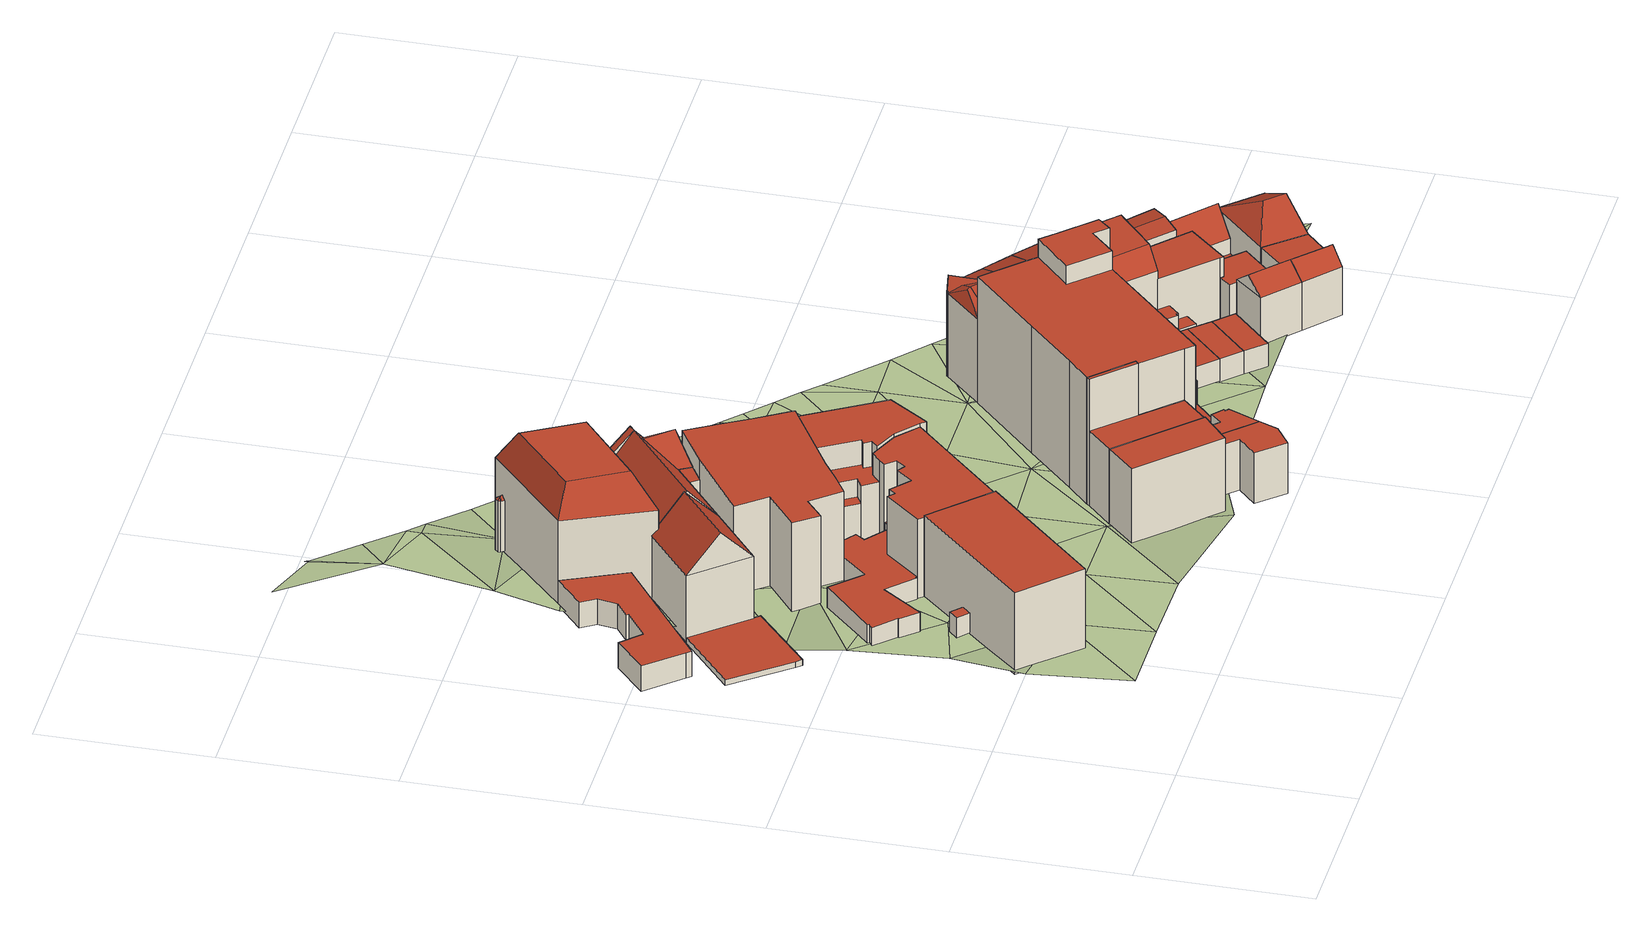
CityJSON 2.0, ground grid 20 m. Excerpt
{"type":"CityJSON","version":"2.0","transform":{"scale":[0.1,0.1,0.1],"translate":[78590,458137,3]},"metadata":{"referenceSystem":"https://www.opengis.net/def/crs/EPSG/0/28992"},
"CityObjects":{
"building1":{"type":"Building","children":["building1-1","building1-2"]},
"building1-1":{"type":"BuildingPart","attributes":{"RelativeEavesHeight":10.27,"AbsoluteEavesHeight":13.87,"RelativeRidgeHeight":10.27,"AbsoluteRidgeHeight":13.87,"roofType":"1000"},"parents":["building1"],"geometry":[{"type":"Solid","lod":"2","boundaries":[[[[0,1,2,3]],[[1,4,5,2]],[[4,6,7,5]],[[6,0,3,7]],[[6,4,1,0]],[[3,2,5,7]]]],"semantics":{"surfaces":[{"type":"WallSurface"},{"type":"RoofSurface","Slope":90,"Direction":0},{"type":"GroundSurface"}],"values":[[0,0,0,0,1,2]]}}]},
"building1-2":{"type":"BuildingPart","attributes":{"RelativeEavesHeight":2.53,"AbsoluteEavesHeight":6.5,"RelativeRidgeHeight":2.53,"AbsoluteRidgeHeight":6.5,"roofType":"1000"},"parents":["building1"],"geometry":[{"type":"Solid","lod":"2","boundaries":[[[[8,9,10,11]],[[9,12,13,10]],[[12,14,15,13]],[[14,8,11,15]],[[14,12,9,8]],[[11,10,13,15]]]],"semantics":{"surfaces":[{"type":"WallSurface"},{"type":"RoofSurface","Slope":90,"Direction":314.76},{"type":"GroundSurface"}],"values":[[0,0,0,0,1,2]]}}]},
"building2":{"type":"Building","children":["building2-1","building2-2","building2-3","building2-4"]},
"building2-1":{"type":"BuildingPart","attributes":{"RelativeEavesHeight":3.23,"AbsoluteEavesHeight":7.82,"RelativeRidgeHeight":3.23,"AbsoluteRidgeHeight":7.82,"roofType":"1000"},"parents":["building2"],"geometry":[{"type":"Solid","lod":"2","boundaries":[[[[16,17,18,19]],[[17,20,21,18]],[[20,22,23,21]],[[22,24,25,23]],[[24,26,27,25]],[[26,28,29,27]],[[28,30,31,29]],[[30,32,33,31]],[[32,34,35,33]],[[34,36,37,35]],[[36,38,39,37]],[[38,16,19,39]],[[38,36,34,32,30,28,26,24,22,20,17,16]],[[19,18,21,23,25,27,29,31,33,35,37,39]]]],"semantics":{"surfaces":[{"type":"WallSurface"},{"type":"RoofSurface","Slope":90,"Direction":0},{"type":"GroundSurface"}],"values":[[0,0,0,0,0,0,0,0,0,0,0,0,1,2]]}}]},
"building2-2":{"type":"BuildingPart","attributes":{"RelativeEavesHeight":6.35,"AbsoluteEavesHeight":10.96,"RelativeRidgeHeight":6.8,"AbsoluteRidgeHeight":11.41,"roofType":"1130"},"parents":["building2"],"geometry":[{"type":"Solid","lod":"2","boundaries":[[[[40,41,42,43]],[[41,44,45,42]],[[44,46,47,45]],[[46,40,43,47]],[[44,41,48]],[[40,46,49]],[[41,40,49,48]],[[46,44,48,49]],[[43,42,45,47]]]],"semantics":{"surfaces":[{"type":"WallSurface"},{"type":"RoofSurface","Slope":29.18,"Direction":315.91},{"type":"RoofSurface","Slope":48.69,"Direction":224.65},{"type":"RoofSurface","Slope":48.68,"Direction":44.38},{"type":"GroundSurface"}],"values":[[0,0,0,0,1,0,2,3,4]]}}]},
"building2-3":{"type":"BuildingPart","attributes":{"RelativeEavesHeight":11,"AbsoluteEavesHeight":15.34,"RelativeRidgeHeight":14.66,"AbsoluteRidgeHeight":19,"roofType":"1040"},"parents":["building2"],"geometry":[{"type":"Solid","lod":"2","boundaries":[[[[50,51,52,53]],[[51,54,55,52]],[[54,56,57,55]],[[56,50,53,57]],[[51,50,58,59]],[[54,51,59,60]],[[56,54,60,61]],[[50,56,61,58]],[[60,59,58,61]],[[53,52,55,57]]]],"semantics":{"surfaces":[{"type":"WallSurface"},{"type":"RoofSurface","Slope":26.29,"Direction":140.49},{"type":"RoofSurface","Slope":30.8,"Direction":243.46},{"type":"RoofSurface","Slope":24.82,"Direction":318.82},{"type":"RoofSurface","Slope":24.17,"Direction":59.88},{"type":"RoofSurface","Slope":90,"Direction":240.26},{"type":"GroundSurface"}],"values":[[0,0,0,0,1,2,3,4,5,6]]}}]},
"building2-4":{"type":"BuildingPart","attributes":{"RelativeEavesHeight":6.32,"AbsoluteEavesHeight":10.96,"RelativeRidgeHeight":6.77,"AbsoluteRidgeHeight":11.41,"roofType":"1120"},"parents":["building2"],"geometry":[{"type":"Solid","lod":"2","boundaries":[[[[44,41,42,45]],[[41,62,63,42]],[[62,64,65,63]],[[64,44,45,65]],[[41,44,48]],[[62,41,48]],[[64,62,48]],[[44,64,48]],[[45,42,63,65]]]],"semantics":{"surfaces":[{"type":"WallSurface"},{"type":"RoofSurface","Slope":-29.18,"Direction":135.91},{"type":"RoofSurface","Slope":50.23,"Direction":271.68},{"type":"RoofSurface","Slope":47.34,"Direction":315.9},{"type":"RoofSurface","Slope":49.85,"Direction":0.506},{"type":"GroundSurface"}],"values":[[0,0,0,0,1,2,3,4,5]]}}]},
"building3":{"type":"Building","children":["building3-1","building3-2","building3-3","building3-4","building3-5","building3-6"]},
"building3-1":{"type":"BuildingPart","attributes":{"RelativeEavesHeight":9.18,"AbsoluteEavesHeight":13.13,"RelativeRidgeHeight":12.49,"AbsoluteRidgeHeight":16.44,"roofType":"1030"},"parents":["building3"],"geometry":[{"type":"Solid","lod":"2","boundaries":[[[[66,67,68,69]],[[67,70,71,68]],[[70,72,73,71]],[[72,66,69,73]],[[70,67,74]],[[66,72,75]],[[67,66,75,74]],[[72,70,74,75]],[[69,68,71,73]]]],"semantics":{"surfaces":[{"type":"WallSurface"},{"type":"RoofSurface","Slope":48.41,"Direction":320.47},{"type":"RoofSurface","Slope":26.95,"Direction":120.14},{"type":"GroundSurface"}],"values":[[0,0,0,0,0,0,1,2,3]]}}]},
"building3-2":{"type":"BuildingPart","attributes":{"RelativeEavesHeight":8.41,"AbsoluteEavesHeight":12.23,"RelativeRidgeHeight":12.62,"AbsoluteRidgeHeight":16.44,"roofType":"1030"},"parents":["building3"],"geometry":[{"type":"Solid","lod":"2","boundaries":[[[[76,77,78,79]],[[77,80,81,78]],[[80,82,83,81]],[[82,76,79,83]],[[80,77,84]],[[76,82,75]],[[77,76,75,84]],[[82,80,84,75]],[[79,78,81,83]]]],"semantics":{"surfaces":[{"type":"WallSurface"},{"type":"RoofSurface","Slope":41.23,"Direction":141.11},{"type":"RoofSurface","Slope":41.24,"Direction":320.75},{"type":"GroundSurface"}],"values":[[0,0,0,0,0,0,1,2,3]]}}]},
"building3-3":{"type":"BuildingPart","attributes":{"RelativeEavesHeight":8.43,"AbsoluteEavesHeight":12.23,"RelativeRidgeHeight":12.64,"AbsoluteRidgeHeight":16.44,"roofType":"1030"},"parents":["building3"],"geometry":[{"type":"Solid","lod":"2","boundaries":[[[[77,85,86,78]],[[85,87,88,86]],[[87,89,90,88]],[[89,77,78,90]],[[87,85,91]],[[77,89,92]],[[85,77,92,91]],[[89,87,91,92]],[[78,86,88,90]]]],"semantics":{"surfaces":[{"type":"WallSurface"},{"type":"RoofSurface","Slope":43.77,"Direction":141.2},{"type":"RoofSurface","Slope":43.77,"Direction":321.02},{"type":"GroundSurface"}],"values":[[0,0,0,0,0,0,1,2,3]]}}]},
"building3-4":{"type":"BuildingPart","attributes":{"RelativeEavesHeight":0.661,"AbsoluteEavesHeight":4.4,"RelativeRidgeHeight":0.661,"AbsoluteRidgeHeight":4.4,"roofType":"1000"},"parents":["building3"],"geometry":[{"type":"Solid","lod":"2","boundaries":[[[[93,94,95,96]],[[94,97,98,95]],[[97,99,100,98]],[[99,101,102,100]],[[101,93,96,102]],[[101,99,97,94,93]],[[96,95,98,100,102]]]],"semantics":{"surfaces":[{"type":"WallSurface"},{"type":"RoofSurface","Slope":90,"Direction":0},{"type":"GroundSurface"}],"values":[[0,0,0,0,0,1,2]]}}]},
"building3-5":{"type":"BuildingPart","attributes":{"RelativeEavesHeight":8.42,"AbsoluteEavesHeight":12.23,"RelativeRidgeHeight":8.42,"AbsoluteRidgeHeight":12.23,"roofType":"1000"},"parents":["building3"],"geometry":[{"type":"Solid","lod":"2","boundaries":[[[[103,104,105,106]],[[104,107,108,105]],[[107,109,110,108]],[[109,103,106,110]],[[109,107,104,103]],[[106,105,108,110]]]],"semantics":{"surfaces":[{"type":"WallSurface"},{"type":"RoofSurface","Slope":90,"Direction":0},{"type":"GroundSurface"}],"values":[[0,0,0,0,1,2]]}}]},
"building3-6":{"type":"BuildingPart","attributes":{"RelativeEavesHeight":8.41,"AbsoluteEavesHeight":12.23,"RelativeRidgeHeight":11.93,"AbsoluteRidgeHeight":15.76,"roofType":"1040"},"parents":["building3"],"geometry":[{"type":"Solid","lod":"2","boundaries":[[[[76,111,112,79]],[[111,109,110,112]],[[109,107,108,110]],[[107,76,79,108]],[[109,111,113]],[[76,107,114]],[[111,76,114,113]],[[107,109,113,114]],[[79,112,110,108]]]],"semantics":{"surfaces":[{"type":"WallSurface"},{"type":"RoofSurface","Slope":19.3,"Direction":149.25},{"type":"RoofSurface","Slope":-46.6,"Direction":321.29},{"type":"RoofSurface","Slope":16.01,"Direction":51},{"type":"RoofSurface","Slope":31.64,"Direction":233.81},{"type":"GroundSurface"}],"values":[[0,0,0,0,1,2,3,4,5]]}}]},
"building4":{"type":"Building","children":["building4-1","building4-2"]},
"building4-1":{"type":"BuildingPart","attributes":{"RelativeEavesHeight":10.24,"AbsoluteEavesHeight":13.56,"RelativeRidgeHeight":10.24,"AbsoluteRidgeHeight":13.56,"roofType":"1000"},"parents":["building4"],"geometry":[{"type":"Solid","lod":"2","boundaries":[[[[115,116,117,118]],[[116,119,120,117]],[[119,121,122,120]],[[121,123,124,122]],[[123,125,126,124]],[[125,127,128,126]],[[127,129,130,128]],[[129,131,132,130]],[[131,133,134,132]],[[133,135,136,134]],[[135,137,138,136]],[[137,139,140,138]],[[139,141,142,140]],[[141,143,144,142]],[[143,145,146,144]],[[145,147,148,146]],[[147,115,118,148]],[[147,145,143,141,139,137,135,133,131,129,127,125,123,121,119,116,115]],[[118,117,120,122,124,126,128,130,132,134,136,138,140,142,144,146,148]]]],"semantics":{"surfaces":[{"type":"WallSurface"},{"type":"RoofSurface","Slope":90,"Direction":0},{"type":"GroundSurface"}],"values":[[0,0,0,0,0,0,0,0,0,0,0,0,0,0,0,0,0,1,2]]}}]},
"building4-2":{"type":"BuildingPart","attributes":{"RelativeEavesHeight":2.95,"AbsoluteEavesHeight":6.27,"RelativeRidgeHeight":2.95,"AbsoluteRidgeHeight":6.27,"roofType":"1000"},"parents":["building4"],"geometry":[{"type":"Solid","lod":"2","boundaries":[[[[149,150,144,146]],[[150,151,142,144]],[[151,152,140,142]],[[152,153,138,140]],[[153,154,136,138]],[[154,155,134,136]],[[155,156,132,134]],[[156,157,158,132]],[[157,159,160,158]],[[159,161,162,160]],[[161,163,164,162]],[[163,165,166,164]],[[165,167,168,166]],[[167,169,170,168]],[[169,171,172,170]],[[171,173,174,172]],[[173,175,176,174]],[[175,177,178,176]],[[177,179,180,178]],[[179,181,182,180]],[[181,183,184,182]],[[183,185,186,184]],[[185,187,188,186]],[[187,189,190,188]],[[189,191,148,190]],[[191,149,146,148]],[[191,189,187,185,183,181,179,177,175,173,171,169,167,165,163,161,159,157,156,155,154,153,152,151,150,149]],[[146,144,142,140,138,136,134,132,158,160,162,164,166,168,170,172,174,176,178,180,182,184,186,188,190,148]]]],"semantics":{"surfaces":[{"type":"WallSurface"},{"type":"RoofSurface","Slope":90,"Direction":0},{"type":"GroundSurface"}],"values":[[0,0,0,0,0,0,0,0,0,0,0,0,0,0,0,0,0,0,0,0,0,0,0,0,0,0,1,2]]}}]},
"building5":{"type":"Building","attributes":{"RelativeEavesHeight":11.31,"AbsoluteEavesHeight":14.66,"RelativeRidgeHeight":11.31,"AbsoluteRidgeHeight":14.66,"roofType":"1000"},"geometry":[{"type":"Solid","lod":"2","boundaries":[[[[192,193,194,195]],[[193,196,197,194]],[[196,198,199,197]],[[198,200,201,199]],[[200,202,203,201]],[[202,204,205,203]],[[204,206,207,205]],[[206,208,209,207]],[[208,210,211,209]],[[210,212,213,211]],[[212,214,215,213]],[[214,216,217,215]],[[216,218,219,217]],[[218,192,195,219]],[[218,216,214,212,210,208,206,204,202,200,198,196,193,192]],[[195,194,197,199,201,203,205,207,209,211,213,215,217,219]]]],"semantics":{"surfaces":[{"type":"WallSurface"},{"type":"RoofSurface","Slope":90,"Direction":0},{"type":"GroundSurface"}],"values":[[0,0,0,0,0,0,0,0,0,0,0,0,0,0,1,2]]}}]},
"building6":{"type":"Building","children":["building6-1","building6-2"]},
"building6-1":{"type":"BuildingPart","attributes":{"RelativeEavesHeight":9.42,"AbsoluteEavesHeight":12.87,"RelativeRidgeHeight":9.42,"AbsoluteRidgeHeight":12.87,"roofType":"1000"},"parents":["building6"],"geometry":[{"type":"Solid","lod":"2","boundaries":[[[[220,221,222,223]],[[221,224,225,222]],[[224,226,227,225]],[[226,220,223,227]],[[226,224,221,220]],[[223,222,225,227]]]],"semantics":{"surfaces":[{"type":"WallSurface"},{"type":"RoofSurface","Slope":90,"Direction":0},{"type":"GroundSurface"}],"values":[[0,0,0,0,1,2]]}}]},
"building6-2":{"type":"BuildingPart","attributes":{"RelativeEavesHeight":6.39,"AbsoluteEavesHeight":10.07,"RelativeRidgeHeight":6.39,"AbsoluteRidgeHeight":10.07,"roofType":"1000"},"parents":["building6"],"geometry":[{"type":"Solid","lod":"2","boundaries":[[[[228,229,230,231]],[[229,232,233,230]],[[232,234,235,233]],[[234,236,237,235]],[[236,238,239,237]],[[238,240,241,239]],[[240,228,231,241]],[[240,238,236,234,232,229,228]],[[231,230,233,235,237,239,241]]]],"semantics":{"surfaces":[{"type":"WallSurface"},{"type":"RoofSurface","Slope":90,"Direction":0},{"type":"GroundSurface"}],"values":[[0,0,0,0,0,0,0,1,2]]}}]},
"building7":{"type":"Building","children":["building7-1","building7-2","building7-3"]},
"building7-1":{"type":"BuildingPart","attributes":{"RelativeEavesHeight":10.63,"AbsoluteEavesHeight":13.96,"RelativeRidgeHeight":10.63,"AbsoluteRidgeHeight":13.96,"roofType":"1000"},"parents":["building7"],"geometry":[{"type":"Solid","lod":"2","boundaries":[[[[242,243,244,245]],[[243,246,247,244]],[[246,248,249,247]],[[248,250,251,249]],[[250,252,253,251]],[[252,254,255,253]],[[254,256,257,255]],[[256,258,122,257]],[[258,259,120,122]],[[259,260,261,120]],[[260,242,245,261]],[[260,259,258,256,254,252,250,248,246,243,242]],[[245,244,247,249,251,253,255,257,122,120,261]]]],"semantics":{"surfaces":[{"type":"WallSurface"},{"type":"RoofSurface","Slope":90,"Direction":0},{"type":"GroundSurface"}],"values":[[0,0,0,0,0,0,0,0,0,0,0,1,2]]}}]},
"building7-2":{"type":"BuildingPart","attributes":{"RelativeEavesHeight":7.54,"AbsoluteEavesHeight":10.86,"RelativeRidgeHeight":7.54,"AbsoluteRidgeHeight":10.86,"roofType":"1000"},"parents":["building7"],"geometry":[{"type":"Solid","lod":"2","boundaries":[[[[262,263,247,249]],[[263,264,244,247]],[[264,265,245,244]],[[265,266,261,245]],[[266,267,117,261]],[[267,268,118,117]],[[268,269,270,118]],[[269,271,272,270]],[[271,273,274,272]],[[273,262,249,274]],[[273,271,269,268,267,266,265,264,263,262]],[[249,247,244,245,261,117,118,270,272,274]]]],"semantics":{"surfaces":[{"type":"WallSurface"},{"type":"RoofSurface","Slope":90,"Direction":277.12},{"type":"GroundSurface"}],"values":[[0,0,0,0,0,0,0,0,0,0,1,2]]}}]},
"building7-3":{"type":"BuildingPart","attributes":{"RelativeEavesHeight":5.34,"AbsoluteEavesHeight":8.66,"RelativeRidgeHeight":5.34,"AbsoluteRidgeHeight":8.66,"roofType":"1000"},"parents":["building7"],"geometry":[{"type":"Solid","lod":"2","boundaries":[[[[275,276,270,272]],[[276,277,278,270]],[[277,279,274,278]],[[279,275,272,274]],[[279,277,276,275]],[[272,270,278,274]]]],"semantics":{"surfaces":[{"type":"WallSurface"},{"type":"RoofSurface","Slope":90,"Direction":0},{"type":"GroundSurface"}],"values":[[0,0,0,0,1,2]]}}]},
"building8":{"type":"Building","children":["building8-1","building8-2","building8-3"]},
"building8-1":{"type":"BuildingPart","attributes":{"RelativeEavesHeight":15.97,"AbsoluteEavesHeight":19.41,"RelativeRidgeHeight":15.97,"AbsoluteRidgeHeight":19.41,"roofType":"1000"},"parents":["building8"],"geometry":[{"type":"Solid","lod":"2","boundaries":[[[[280,281,282,283]],[[281,284,285,282]],[[284,286,287,285]],[[286,280,283,287]],[[286,284,281,280]],[[283,282,285,287]]]],"semantics":{"surfaces":[{"type":"WallSurface"},{"type":"RoofSurface","Slope":90,"Direction":0},{"type":"GroundSurface"}],"values":[[0,0,0,0,1,2]]}}]},
"building8-2":{"type":"BuildingPart","attributes":{"RelativeEavesHeight":9.42,"AbsoluteEavesHeight":12.87,"RelativeRidgeHeight":9.42,"AbsoluteRidgeHeight":12.87,"roofType":"1000"},"parents":["building8"],"geometry":[{"type":"Solid","lod":"2","boundaries":[[[[288,289,290,291]],[[289,224,292,290]],[[224,293,283,292]],[[293,288,291,283]],[[293,224,289,288]],[[291,290,292,283]]]],"semantics":{"surfaces":[{"type":"WallSurface"},{"type":"RoofSurface","Slope":90,"Direction":0},{"type":"GroundSurface"}],"values":[[0,0,0,0,1,2]]}}]},
"building8-3":{"type":"BuildingPart","attributes":{"RelativeEavesHeight":6.42,"AbsoluteEavesHeight":10.1,"RelativeRidgeHeight":6.42,"AbsoluteRidgeHeight":10.1,"roofType":"1000"},"parents":["building8"],"geometry":[{"type":"Solid","lod":"2","boundaries":[[[[294,295,296,297]],[[295,298,299,296]],[[298,300,301,299]],[[300,302,303,301]],[[302,304,305,303]],[[304,306,307,305]],[[306,308,309,307]],[[308,310,311,309]],[[310,240,241,311]],[[240,294,297,241]],[[240,310,308,306,304,302,300,298,295,294]],[[297,296,299,301,303,305,307,309,311,241]]]],"semantics":{"surfaces":[{"type":"WallSurface"},{"type":"RoofSurface","Slope":90,"Direction":0},{"type":"GroundSurface"}],"values":[[0,0,0,0,0,0,0,0,0,0,1,2]]}}]},
"building9":{"type":"Building","children":["building9-1","building9-2","building9-3","building9-4"]},
"building9-1":{"type":"BuildingPart","attributes":{"RelativeEavesHeight":18.17,"AbsoluteEavesHeight":21.71,"RelativeRidgeHeight":18.17,"AbsoluteRidgeHeight":21.71,"roofType":"1000"},"parents":["building9"],"geometry":[{"type":"Solid","lod":"2","boundaries":[[[[312,313,314,315]],[[313,316,317,314]],[[316,318,319,317]],[[318,320,321,319]],[[320,322,323,321]],[[322,324,325,323]],[[324,312,315,325]],[[324,322,320,318,316,313,312]],[[315,314,317,319,321,323,325]]]],"semantics":{"surfaces":[{"type":"WallSurface"},{"type":"RoofSurface","Slope":90,"Direction":90},{"type":"GroundSurface"}],"values":[[0,0,0,0,0,0,0,1,2]]}}]},
"building9-2":{"type":"BuildingPart","attributes":{"RelativeEavesHeight":16.01,"AbsoluteEavesHeight":19.41,"RelativeRidgeHeight":16.01,"AbsoluteRidgeHeight":19.41,"roofType":"1000"},"parents":["building9"],"geometry":[{"type":"Solid","lod":"2","boundaries":[[[[326,286,287,291]],[[286,284,285,287]],[[284,281,282,285]],[[281,327,328,282]],[[327,329,330,328]],[[329,331,332,330]],[[331,333,334,332]],[[333,335,336,334]],[[335,337,338,336]],[[337,339,340,338]],[[339,341,342,340]],[[341,343,344,342]],[[343,326,291,344]],[[343,341,339,337,335,333,331,329,327,281,284,286,326]],[[291,287,285,282,328,330,332,334,336,338,340,342,344]]]],"semantics":{"surfaces":[{"type":"WallSurface"},{"type":"RoofSurface","Slope":90,"Direction":0},{"type":"GroundSurface"}],"values":[[0,0,0,0,0,0,0,0,0,0,0,0,0,1,2]]}}]},
"building9-3":{"type":"BuildingPart","attributes":{"RelativeEavesHeight":6.87,"AbsoluteEavesHeight":10.52,"RelativeRidgeHeight":6.87,"AbsoluteRidgeHeight":10.52,"roofType":"1000"},"parents":["building9"],"geometry":[{"type":"Solid","lod":"2","boundaries":[[[[345,346,347,348]],[[346,349,350,347]],[[349,351,352,350]],[[351,353,354,352]],[[353,355,356,354]],[[355,357,358,356]],[[357,359,360,358]],[[359,345,348,360]],[[359,357,355,353,351,349,346,345]],[[348,347,350,352,354,356,358,360]]]],"semantics":{"surfaces":[{"type":"WallSurface"},{"type":"RoofSurface","Slope":90,"Direction":0},{"type":"GroundSurface"}],"values":[[0,0,0,0,0,0,0,0,1,2]]}}]},
"building9-4":{"type":"BuildingPart","attributes":{"RelativeEavesHeight":3.94,"AbsoluteEavesHeight":7.62,"RelativeRidgeHeight":3.94,"AbsoluteRidgeHeight":7.62,"roofType":"1000"},"parents":["building9"],"geometry":[{"type":"Solid","lod":"2","boundaries":[[[[361,362,307,363]],[[362,364,305,307]],[[364,365,366,305]],[[365,367,368,366]],[[367,361,363,368]],[[367,365,364,362,361]],[[363,307,305,366,368]]]],"semantics":{"surfaces":[{"type":"WallSurface"},{"type":"RoofSurface","Slope":90,"Direction":0},{"type":"GroundSurface"}],"values":[[0,0,0,0,0,1,2]]}}]},
"building10":{"type":"Building","attributes":{"RelativeEavesHeight":2.67,"AbsoluteEavesHeight":6.28,"RelativeRidgeHeight":2.67,"AbsoluteRidgeHeight":6.28,"roofType":"1000"},"geometry":[{"type":"Solid","lod":"2","boundaries":[[[[369,370,371,372]],[[370,373,374,371]],[[373,375,376,374]],[[375,369,372,376]],[[375,373,370,369]],[[372,371,374,376]]]],"semantics":{"surfaces":[{"type":"WallSurface"},{"type":"RoofSurface","Slope":90,"Direction":0},{"type":"GroundSurface"}],"values":[[0,0,0,0,1,2]]}}]},
"building11":{"type":"Building","attributes":{"RelativeEavesHeight":2.78,"AbsoluteEavesHeight":6.29,"RelativeRidgeHeight":2.78,"AbsoluteRidgeHeight":6.29,"roofType":"1000"},"geometry":[{"type":"Solid","lod":"2","boundaries":[[[[377,369,378,379]],[[369,375,380,378]],[[375,381,382,380]],[[381,377,379,382]],[[381,375,369,377]],[[379,378,380,382]]]],"semantics":{"surfaces":[{"type":"WallSurface"},{"type":"RoofSurface","Slope":90,"Direction":0},{"type":"GroundSurface"}],"values":[[0,0,0,0,1,2]]}}]},
"building12":{"type":"Building","children":["building12-1","building12-2","building12-3"]},
"building12-1":{"type":"BuildingPart","attributes":{"RelativeEavesHeight":10.44,"AbsoluteEavesHeight":13.79,"RelativeRidgeHeight":12.08,"AbsoluteRidgeHeight":15.42,"roofType":"1130"},"parents":["building12"],"geometry":[{"type":"Solid","lod":"2","boundaries":[[[[383,384,385,386]],[[384,387,388,385]],[[387,389,390,388]],[[389,383,386,390]],[[387,384,391]],[[383,389,392]],[[384,383,392,391]],[[389,387,391,392]],[[386,385,388,390]]]],"semantics":{"surfaces":[{"type":"WallSurface"},{"type":"RoofSurface","Slope":-68.11,"Direction":176.08},{"type":"RoofSurface","Slope":33.59,"Direction":91.64},{"type":"RoofSurface","Slope":32.81,"Direction":271.78},{"type":"GroundSurface"}],"values":[[0,0,0,0,1,0,2,3,4]]}}]},
"building12-2":{"type":"BuildingPart","attributes":{"RelativeEavesHeight":10.44,"AbsoluteEavesHeight":13.79,"RelativeRidgeHeight":12.08,"AbsoluteRidgeHeight":15.42,"roofType":"1130"},"parents":["building12"],"geometry":[{"type":"Solid","lod":"2","boundaries":[[[[393,394,395,396]],[[394,387,388,395]],[[387,384,385,388]],[[384,393,396,385]],[[387,394,397]],[[393,384,398]],[[394,393,398,397]],[[384,387,397,398]],[[396,395,388,385]]]],"semantics":{"surfaces":[{"type":"WallSurface"},{"type":"RoofSurface","Slope":25.14,"Direction":315.52},{"type":"RoofSurface","Slope":65.71,"Direction":215.74},{"type":"RoofSurface","Slope":58.01,"Direction":0.941},{"type":"GroundSurface"}],"values":[[0,0,0,0,1,0,2,3,4]]}}]},
"building12-3":{"type":"BuildingPart","attributes":{"RelativeEavesHeight":10.46,"AbsoluteEavesHeight":13.79,"RelativeRidgeHeight":12.1,"AbsoluteRidgeHeight":15.42,"roofType":"1030"},"parents":["building12"],"geometry":[{"type":"Solid","lod":"2","boundaries":[[[[399,393,396,400]],[[393,384,385,396]],[[384,401,402,385]],[[401,399,400,402]],[[384,393,398]],[[399,401,403]],[[393,399,403,398]],[[401,384,398,403]],[[400,396,385,402]]]],"semantics":{"surfaces":[{"type":"WallSurface"},{"type":"RoofSurface","Slope":68.23,"Direction":223.91},{"type":"RoofSurface","Slope":68.13,"Direction":39.51},{"type":"GroundSurface"}],"values":[[0,0,0,0,0,0,1,2,3]]}}]},
"building13":{"type":"Building","attributes":{"RelativeEavesHeight":2.85,"AbsoluteEavesHeight":6.28,"RelativeRidgeHeight":2.85,"AbsoluteRidgeHeight":6.28,"roofType":"1000"},"geometry":[{"type":"Solid","lod":"2","boundaries":[[[[404,377,405,406]],[[377,381,407,405]],[[381,408,409,407]],[[408,404,406,409]],[[408,381,377,404]],[[406,405,407,409]]]],"semantics":{"surfaces":[{"type":"WallSurface"},{"type":"RoofSurface","Slope":90,"Direction":0},{"type":"GroundSurface"}],"values":[[0,0,0,0,1,2]]}}]},
"building14":{"type":"Building","attributes":{"RelativeEavesHeight":10.46,"AbsoluteEavesHeight":13.79,"RelativeRidgeHeight":12.1,"AbsoluteRidgeHeight":15.42,"roofType":"1030"},"geometry":[{"type":"Solid","lod":"2","boundaries":[[[[410,399,400,411]],[[399,401,402,400]],[[401,412,413,402]],[[412,410,411,413]],[[401,399,403]],[[410,412,414]],[[399,410,414,403]],[[412,401,403,414]],[[411,400,402,413]]]],"semantics":{"surfaces":[{"type":"WallSurface"},{"type":"RoofSurface","Slope":69.67,"Direction":223.94},{"type":"RoofSurface","Slope":69.56,"Direction":39.54},{"type":"GroundSurface"}],"values":[[0,0,0,0,0,0,1,2,3]]}}]},
"building15":{"type":"Building","attributes":{"RelativeEavesHeight":2.85,"AbsoluteEavesHeight":6.28,"RelativeRidgeHeight":2.85,"AbsoluteRidgeHeight":6.28,"roofType":"1000"},"geometry":[{"type":"Solid","lod":"2","boundaries":[[[[415,404,406,416]],[[404,408,409,406]],[[408,417,418,409]],[[417,415,416,418]],[[417,408,404,415]],[[416,406,409,418]]]],"semantics":{"surfaces":[{"type":"WallSurface"},{"type":"RoofSurface","Slope":90,"Direction":0},{"type":"GroundSurface"}],"values":[[0,0,0,0,1,2]]}}]},
"building16":{"type":"Building","attributes":{"RelativeEavesHeight":10.4,"AbsoluteEavesHeight":13.79,"RelativeRidgeHeight":12.03,"AbsoluteRidgeHeight":15.42,"roofType":"1130"},"geometry":[{"type":"Solid","lod":"2","boundaries":[[[[412,419,420,421]],[[419,422,423,420]],[[422,410,424,423]],[[410,412,421,424]],[[422,419,425]],[[412,410,414]],[[419,412,414,425]],[[410,422,425,414]],[[421,420,423,424]]]],"semantics":{"surfaces":[{"type":"WallSurface"},{"type":"RoofSurface","Slope":27.93,"Direction":136.05},{"type":"RoofSurface","Slope":70.97,"Direction":39.34},{"type":"RoofSurface","Slope":71.09,"Direction":224.1},{"type":"GroundSurface"}],"values":[[0,0,0,0,1,0,2,3,4]]}}]},
"building17":{"type":"Building","children":["building17-1","building17-2","building17-3","building17-4","building17-5","building17-6"]},
"building17-1":{"type":"BuildingPart","attributes":{"RelativeEavesHeight":5.89,"AbsoluteEavesHeight":9.12,"RelativeRidgeHeight":5.89,"AbsoluteRidgeHeight":9.12,"roofType":"1000"},"parents":["building17"],"geometry":[{"type":"Solid","lod":"2","boundaries":[[[[426,427,428,429]],[[427,430,431,428]],[[430,432,433,431]],[[432,434,435,433]],[[434,436,437,435]],[[436,438,439,437]],[[438,440,441,439]],[[440,426,429,441]],[[440,438,436,434,432,430,427,426]],[[429,428,431,433,435,437,439,441]]]],"semantics":{"surfaces":[{"type":"WallSurface"},{"type":"RoofSurface","Slope":90,"Direction":180},{"type":"GroundSurface"}],"values":[[0,0,0,0,0,0,0,0,1,2]]}}]},
"building17-2":{"type":"BuildingPart","attributes":{"RelativeEavesHeight":8.37,"AbsoluteEavesHeight":11.62,"RelativeRidgeHeight":8.37,"AbsoluteRidgeHeight":11.62,"roofType":"1000"},"parents":["building17"],"geometry":[{"type":"Solid","lod":"2","boundaries":[[[[442,443,444,445]],[[443,446,447,444]],[[446,448,449,447]],[[448,450,451,449]],[[450,442,445,451]],[[450,448,446,443,442]],[[445,444,447,449,451]]]],"semantics":{"surfaces":[{"type":"WallSurface"},{"type":"RoofSurface","Slope":90,"Direction":270},{"type":"GroundSurface"}],"values":[[0,0,0,0,0,1,2]]}}]},
"building17-3":{"type":"BuildingPart","attributes":{"RelativeEavesHeight":2.32,"AbsoluteEavesHeight":5.74,"RelativeRidgeHeight":2.32,"AbsoluteRidgeHeight":5.74,"roofType":"1000"},"parents":["building17"],"geometry":[{"type":"Solid","lod":"2","boundaries":[[[[452,453,454,455]],[[453,456,457,454]],[[456,458,459,457]],[[458,452,455,459]],[[458,456,453,452]],[[455,454,457,459]]]],"semantics":{"surfaces":[{"type":"WallSurface"},{"type":"RoofSurface","Slope":90,"Direction":0},{"type":"GroundSurface"}],"values":[[0,0,0,0,1,2]]}}]},
"building17-4":{"type":"BuildingPart","attributes":{"RelativeEavesHeight":4.33,"AbsoluteEavesHeight":7.84,"RelativeRidgeHeight":4.33,"AbsoluteRidgeHeight":7.84,"roofType":"1000"},"parents":["building17"],"geometry":[{"type":"Solid","lod":"2","boundaries":[[[[460,461,462,463]],[[461,464,465,462]],[[464,466,467,465]],[[466,468,469,467]],[[468,470,471,469]],[[470,460,463,471]],[[470,468,466,464,461,460]],[[463,462,465,467,469,471]]]],"semantics":{"surfaces":[{"type":"WallSurface"},{"type":"RoofSurface","Slope":90,"Direction":0},{"type":"GroundSurface"}],"values":[[0,0,0,0,0,0,1,2]]}}]},
"building17-5":{"type":"BuildingPart","attributes":{"RelativeEavesHeight":9.35,"AbsoluteEavesHeight":12.57,"RelativeRidgeHeight":11.71,"AbsoluteRidgeHeight":14.93,"roofType":"1030"},"parents":["building17"],"geometry":[{"type":"Solid","lod":"2","boundaries":[[[[472,473,474,475]],[[473,476,477,474]],[[476,478,479,477]],[[478,472,475,479]],[[473,472,480,481]],[[476,473,481,482]],[[478,476,482,483]],[[472,478,483,480]],[[482,481,480,483]],[[475,474,477,479]]]],"semantics":{"surfaces":[{"type":"WallSurface"},{"type":"RoofSurface","Slope":38.44,"Direction":224.46},{"type":"RoofSurface","Slope":38.41,"Direction":43.48},{"type":"RoofSurface","Slope":90,"Direction":0},{"type":"GroundSurface"}],"values":[[0,0,0,0,1,0,2,0,3,4]]}}]},
"building17-6":{"type":"BuildingPart","attributes":{"RelativeEavesHeight":6.07,"AbsoluteEavesHeight":9.48,"RelativeRidgeHeight":7.83,"AbsoluteRidgeHeight":11.25,"roofType":"1030"},"parents":["building17"],"geometry":[{"type":"Solid","lod":"2","boundaries":[[[[484,485,486,487]],[[485,488,489,486]],[[488,490,491,489]],[[490,484,487,491]],[[488,485,492]],[[484,490,493]],[[485,484,493,492]],[[490,488,492,493]],[[487,486,489,491]]]],"semantics":{"surfaces":[{"type":"WallSurface"},{"type":"RoofSurface","Slope":51.09,"Direction":222.8},{"type":"RoofSurface","Slope":51.09,"Direction":43.15},{"type":"GroundSurface"}],"values":[[0,0,0,0,0,0,1,2,3]]}}]},
"building18":{"type":"Building","children":["building18-1","building18-2","building18-3"]},
"building18-1":{"type":"BuildingPart","attributes":{"RelativeEavesHeight":9.28,"AbsoluteEavesHeight":12.49,"RelativeRidgeHeight":9.72,"AbsoluteRidgeHeight":12.94,"roofType":"1030"},"parents":["building18"],"geometry":[{"type":"Solid","lod":"2","boundaries":[[[[494,495,496,497]],[[495,498,479,496]],[[498,499,500,479]],[[499,494,497,500]],[[498,495,501]],[[494,499,502]],[[495,494,502,501]],[[499,498,501,502]],[[497,496,479,500]]]],"semantics":{"surfaces":[{"type":"WallSurface"},{"type":"RoofSurface","Slope":79.03,"Direction":222.53},{"type":"RoofSurface","Slope":79.02,"Direction":41.8},{"type":"GroundSurface"}],"values":[[0,0,0,0,0,0,1,2,3]]}}]},
"building18-2":{"type":"BuildingPart","attributes":{"RelativeEavesHeight":5.72,"AbsoluteEavesHeight":8.89,"RelativeRidgeHeight":8.87,"AbsoluteRidgeHeight":12.04,"roofType":"1030"},"parents":["building18"],"geometry":[{"type":"Solid","lod":"2","boundaries":[[[[503,504,497,505]],[[504,506,500,497]],[[506,507,508,500]],[[507,503,505,508]],[[506,504,509]],[[503,507,510]],[[504,503,510,509]],[[507,506,509,510]],[[505,497,500,508]]]],"semantics":{"surfaces":[{"type":"WallSurface"},{"type":"RoofSurface","Slope":37.07,"Direction":222.53},{"type":"RoofSurface","Slope":37.05,"Direction":41.8},{"type":"GroundSurface"}],"values":[[0,0,0,0,0,0,1,2,3]]}}]},
"building18-3":{"type":"BuildingPart","attributes":{"RelativeEavesHeight":3.81,"AbsoluteEavesHeight":7.01,"RelativeRidgeHeight":3.81,"AbsoluteRidgeHeight":7.01,"roofType":"1000"},"parents":["building18"],"geometry":[{"type":"Solid","lod":"2","boundaries":[[[[511,512,431,505]],[[512,513,428,431]],[[513,514,429,428]],[[514,511,505,429]],[[514,513,512,511]],[[505,431,428,429]]]],"semantics":{"surfaces":[{"type":"WallSurface"},{"type":"RoofSurface","Slope":90,"Direction":0},{"type":"GroundSurface"}],"values":[[0,0,0,0,1,2]]}}]},
"building19":{"type":"Building","children":["building19-1","building19-2","building19-3"]},
"building19-1":{"type":"BuildingPart","attributes":{"RelativeEavesHeight":6.36,"AbsoluteEavesHeight":9.48,"RelativeRidgeHeight":8.86,"AbsoluteRidgeHeight":11.98,"roofType":"1130"},"parents":["building19"],"geometry":[{"type":"Solid","lod":"2","boundaries":[[[[515,516,517,518]],[[516,519,520,517]],[[519,521,522,520]],[[521,515,518,522]],[[519,516,523]],[[515,521,524]],[[516,515,524,523]],[[521,519,523,524]],[[518,517,520,522]]]],"semantics":{"surfaces":[{"type":"WallSurface"},{"type":"RoofSurface","Slope":49.21,"Direction":315.29},{"type":"RoofSurface","Slope":61.11,"Direction":228.35},{"type":"RoofSurface","Slope":61.12,"Direction":47.15},{"type":"GroundSurface"}],"values":[[0,0,0,0,1,0,2,3,4]]}}]},
"building19-2":{"type":"BuildingPart","attributes":{"RelativeEavesHeight":6.26,"AbsoluteEavesHeight":9.48,"RelativeRidgeHeight":6.26,"AbsoluteRidgeHeight":9.48,"roofType":"1000"},"parents":["building19"],"geometry":[{"type":"Solid","lod":"2","boundaries":[[[[515,525,526,527]],[[525,490,528,526]],[[490,516,529,528]],[[516,515,527,529]],[[516,490,525,515]],[[527,526,528,529]]]],"semantics":{"surfaces":[{"type":"WallSurface"},{"type":"RoofSurface","Slope":90,"Direction":0},{"type":"GroundSurface"}],"values":[[0,0,0,0,1,2]]}}]},
"building19-3":{"type":"BuildingPart","attributes":{"RelativeEavesHeight":6.09,"AbsoluteEavesHeight":9.48,"RelativeRidgeHeight":7.86,"AbsoluteRidgeHeight":11.25,"roofType":"1030"},"parents":["building19"],"geometry":[{"type":"Solid","lod":"2","boundaries":[[[[530,484,487,531]],[[484,490,491,487]],[[490,525,532,491]],[[525,530,531,532]],[[490,484,493]],[[530,525,533]],[[484,530,533,493]],[[525,490,493,533]],[[531,487,491,532]]]],"semantics":{"surfaces":[{"type":"WallSurface"},{"type":"RoofSurface","Slope":50.34,"Direction":223.08},{"type":"RoofSurface","Slope":50.35,"Direction":43.94},{"type":"GroundSurface"}],"values":[[0,0,0,0,0,0,1,2,3]]}}]},
"terrain1":{"type":"TINRelief","geometry":[{"type":"CompositeSurface","lod":"2","boundaries":[[[534,535,536]],[[537,534,536]],[[535,538,536]],[[539,537,540]],[[537,536,540]],[[541,539,542]],[[539,540,543]],[[536,538,544]],[[545,541,546]],[[539,543,542]],[[540,536,547]],[[538,548,544]],[[541,542,546]],[[543,540,547]],[[536,544,547]],[[549,545,550]],[[545,546,550]],[[542,543,551]],[[552,549,550]],[[546,542,553]],[[543,547,551]],[[554,555,556]],[[544,548,557]],[[556,558,559]],[[547,544,557]],[[555,560,556]],[[556,560,558]],[[542,551,553]],[[555,552,561]],[[560,555,562]],[[548,563,557]],[[552,564,561]],[[552,550,564]],[[546,553,565]],[[555,566,562]],[[546,567,550]],[[551,547,568]],[[547,557,569]],[[555,561,566]],[[546,565,567]],[[547,569,568]],[[553,551,570]],[[561,564,571]],[[566,561,571]],[[557,563,572]],[[571,564,573]],[[564,550,574]],[[551,568,570]],[[553,570,565]],[[564,575,573]],[[550,567,574]],[[569,557,576]],[[564,574,575]],[[576,557,572]],[[568,569,576]],[[574,567,577]],[[567,565,578]],[[565,570,579]],[[575,574,577]],[[567,580,577]],[[570,568,581]],[[565,579,578]],[[578,580,567]],[[568,576,581]],[[576,572,582]],[[579,570,583]],[[570,581,583]],[[572,584,582]],[[580,578,585]],[[578,579,586]],[[585,578,586]],[[579,583,587]],[[581,576,588]],[[579,589,586]],[[579,587,589]],[[576,582,590]],[[583,581,591]],[[582,584,592]],[[576,590,588]],[[587,583,593]],[[587,594,589]],[[581,588,591]],[[594,587,593]],[[583,595,593]],[[591,595,583]],[[582,592,590]],[[595,591,596]],[[588,590,597]],[[591,588,598]],[[596,591,598]],[[590,592,599]],[[588,597,600]],[[588,601,598]],[[588,600,601]],[[597,590,599]],[[592,602,599]],[[600,597,603]],[[600,604,601]],[[597,599,605]],[[599,602,606]],[[604,600,603]],[[597,607,603]],[[597,605,607]],[[599,606,608]],[[605,599,609]],[[607,605,610]],[[599,611,609]],[[599,608,612]],[[612,611,599]],[[610,605,609]],[[608,606,613]],[[608,614,612]],[[608,615,614]],[[608,616,615]],[[608,613,616]],[[615,616,617]]]}]}
},
"vertices":[
[208,148,109],[145,210,109],[145,210,6],[208,148,6],[270,338,109],[270,338,6],[333,275,109],[333,275,6],
[207,273,35],[194,285,35],[194,285,10],[207,273,10],[204,295,35],[204,295,10],[217,283,35],[217,283,10],
[182,637,48],[47,539,48],[47,539,16],[182,637,16],[43,544,48],[43,544,16],[7,585,48],[7,585,16],[46,619,48],[46,619,16],[68,597,48],[68,597,16],[102,621,48],[102,621,16],[100,623,48],[100,623,16],[119,637,48],[119,637,16],[123,660,48],[123,660,16],[112,677,48],[112,677,16],[149,709,48],[149,709,16],
[239,788,80],[236,792,80],[236,792,16],[239,788,16],[243,799,80],[243,799,16],[247,795,80],[247,795,16],[241,794,84],[243,792,84],
[310,705,123],[194,610,123],[194,610,13],[310,705,13],[149,709,123],[149,709,13],[254,802,123],[254,802,13],[288,711,160],[206,643,160],[171,706,160],[251,776,160],
[236,795,80],[236,795,16],[240,799,80],[240,799,16],
[299,696,101],[306,702,101],[306,702,10],[299,696,10],[339,662,101],[339,662,10],[337,651,101],[337,651,10],[330,673,134],[323,667,134],
[347,639,92],[245,557,92],[245,557,8],[347,639,8],[197,612,92],[197,612,8],[299,696,92],[299,696,8],[221,585,134],
[176,502,92],[176,502,8],[123,563,92],[123,563,8],[192,618,92],[192,618,8],[150,532,134],[219,588,134],
[123,563,14],[182,496,14],[182,496,7],[123,563,7],[109,433,14],[109,433,7],[103,439,14],[103,439,7],[52,504,14],[52,504,7],
[308,592,92],[300,601,92],[300,601,8],[308,592,8],[322,619,92],[322,619,8],[330,605,92],[330,605,8],
[360,623,92],[360,623,8],[343,627,128],[316,661,128],
[367,410,106],[379,420,106],[379,420,3],[367,410,3],[415,405,106],[415,405,3],[441,383,106],[441,383,3],[403,345,106],[403,345,3],[337,279,106],[337,279,3],[333,275,106],[333,275,3],[270,338,106],[270,338,3],[265,344,106],[265,344,3],[301,386,106],[301,386,3],[309,379,106],[309,379,3],[315,387,106],[315,387,3],[337,368,106],[337,368,3],[353,387,106],[353,387,3],[362,381,106],[362,381,3],[371,392,106],[371,392,3],[361,403,106],[361,403,3],
[371,392,33],[362,381,33],[353,387,33],[337,368,33],[315,387,33],[309,379,33],[301,386,33],[265,344,33],[264,346,33],[264,346,3],[263,344,33],[263,344,3],[233,373,33],[233,373,3],[199,326,33],[199,326,3],[181,345,33],[181,345,3],[182,346,33],[182,346,3],[158,369,33],[158,369,3],[164,373,33],[164,373,3],[162,375,33],[162,375,3],[224,433,33],[224,433,3],[228,429,33],[228,429,3],[257,400,33],[257,400,3],[284,429,33],[284,429,3],[308,444,33],[308,444,3],[331,427,33],[331,427,3],[323,416,33],[323,416,3],[351,394,33],[351,394,3],[361,403,33],
[423,518,117],[424,515,117],[424,515,4],[423,518,4],[333,461,117],[333,461,4],[308,444,117],[308,444,4],[284,429,117],[284,429,4],[256,462,117],[256,462,4],[232,442,117],[232,442,4],[211,469,117],[211,469,4],[255,503,117],[255,503,4],[228,536,117],[228,536,4],[308,592,117],[308,592,4],[360,623,117],[360,623,4],[381,588,117],[381,588,4],[400,555,117],[400,555,4],
[504,65,99],[423,148,99],[423,148,5],[504,65,5],[455,180,99],[455,180,5],[539,95,99],[539,95,5],
[577,25,71],[552,8,71],[552,8,7],[577,25,7],[525,38,71],[525,38,7],[547,59,71],[547,59,7],[524,83,71],[524,83,7],[539,95,71],[539,95,7],[586,47,71],[586,47,7],
[395,425,110],[390,433,110],[390,433,3],[395,425,3],[396,436,110],[396,436,3],[368,482,110],[368,482,3],[424,515,110],[424,515,3],[479,424,110],[479,424,3],[447,378,110],[447,378,3],[446,377,110],[446,377,3],[441,383,110],[415,405,110],[387,417,110],[387,417,3],
[368,482,79],[396,436,79],[390,433,79],[395,425,79],[387,417,79],[379,420,79],[367,410,79],[355,427,79],[355,427,3],[367,434,79],[367,434,3],[345,468,79],[345,468,3],
[367,434,57],[355,427,57],[333,461,57],[333,461,3],[345,468,57],
[485,209,164],[488,212,164],[488,212,4],[485,209,4],[531,169,164],[531,169,4],[527,165,164],[527,165,4],
[566,124,99],[538,96,99],[538,96,4],[566,124,4],[455,180,4],[485,209,99],
[538,96,71],[547,106,71],[547,106,7],[538,96,7],[557,96,71],[557,96,7],[561,100,71],[561,100,7],[575,87,71],[575,87,7],[587,100,71],[587,100,7],[600,89,71],[600,89,7],[598,87,71],[598,87,7],[602,84,71],[602,84,7],
[742,247,187],[728,262,187],[728,262,5],[742,247,5],[699,234,187],[699,234,5],[660,275,187],[660,275,5],[704,316,187],[704,316,5],[719,300,187],[719,300,5],[756,262,187],[756,262,5],
[566,124,164],[515,237,164],[515,237,4],[571,292,164],[571,292,4],[652,370,164],[652,370,4],[653,369,164],[653,369,4],[692,329,164],[692,329,4],[704,316,164],[704,316,4],[660,275,164],[660,275,4],[699,234,164],[699,234,4],[575,114,164],[575,114,4],
[699,234,75],[728,262,75],[728,262,6],[699,234,6],[742,247,75],[742,247,6],[756,262,75],[756,262,6],[759,259,75],[759,259,6],[767,250,75],[767,250,6],[641,128,75],[641,128,6],[616,154,75],[616,154,6],
[641,128,46],[600,89,46],[641,128,7],[587,100,46],[575,114,46],[575,114,7],[616,154,46],[616,154,7],
[729,152,33],[708,175,33],[708,175,6],[729,152,6],[756,221,33],[756,221,6],[778,199,33],[778,199,6],
[751,129,33],[729,152,5],[751,129,5],[778,199,5],[800,176,33],[800,176,5],
[719,415,108],[719,414,108],[719,414,3],[719,415,3],[697,413,108],[697,413,3],[697,414,108],[697,414,3],[707,373,124],[708,415,124],
[663,359,108],[653,369,108],[653,369,3],[663,359,3],[684,389,124],[691,387,124],
[692,329,108],[692,329,3],[753,388,108],[753,388,3],[722,359,124],
[772,108,33],[751,129,4],[772,108,4],[800,176,4],[820,154,33],[820,154,4],
[719,300,108],[719,300,3],[785,364,108],[785,364,3],[752,332,124],
[792,86,33],[792,86,4],[841,133,33],[841,133,4],
[831,328,108],[831,328,4],[785,364,4],[759,259,108],[759,259,4],[719,300,4],[789,299,124],
[913,191,61],[890,170,61],[890,170,2],[913,191,2],[920,140,61],[920,140,2],[888,108,61],[888,108,2],[852,142,61],[852,142,2],[863,155,61],[863,155,2],[866,152,61],[866,152,2],[907,196,61],[907,196,2],
[866,152,86],[863,155,86],[863,155,3],[866,152,3],[808,210,86],[808,210,3],[851,248,86],[851,248,3],[907,196,86],[907,196,3],
[834,185,27],[821,171,27],[821,171,4],[834,185,4],[805,187,27],[805,187,4],[818,200,27],[818,200,4],
[805,187,48],[803,189,48],[803,189,5],[805,187,5],[801,186,48],[801,186,5],[760,229,48],[760,229,5],[774,243,48],[774,243,5],[818,200,48],[818,200,5],
[808,210,96],[759,259,96],[759,259,2],[808,210,2],[831,328,96],[831,328,2],[885,278,96],[885,278,2],[823,223,119],[772,271,119],[818,316,119],[871,265,119],
[868,67,65],[829,103,65],[829,103,4],[868,67,4],[858,136,65],[858,136,4],[898,99,65],[898,99,4],[844,120,82],[883,83,82],
[892,210,95],[851,248,95],[851,248,2],[892,210,2],[885,278,95],[927,242,95],[927,242,2],[868,263,99],[909,226,99],
[943,163,59],[892,210,59],[943,163,2],[927,242,59],[977,197,59],[977,197,2],[909,226,90],[960,180,90],
[943,163,40],[920,140,40],[890,170,40],[913,191,40],
[961,82,65],[924,125,65],[924,125,1],[961,82,1],[988,188,65],[988,188,1],[1028,145,65],[1028,145,1],[975,135,90],[995,114,90],
[938,60,65],[938,60,2],[961,82,2],[898,99,2],[924,125,2],
[907,32,65],[907,32,4],[938,60,4],[922,46,82],
[136,196,14],[151,80,13],[249,180,9],[150,282,12],[252,81,11],[139,392,13],[220,301,10],[133,459,7],[261,461,7],[255,376,9],[350,181,7],[140,592,16],[235,534,7],[349,279,5],[351,80,9],[132,703,21],[298,727,15],[351,400,3],[155,780,20],[340,456,3],[81,1005,32],[176,906,22],[151,982,29],[450,181,4],[153,984,29],[151,986,29],[155,982,28],[249,881,19],[206,936,23],[494,53,10],[262,794,15],[389,597,7],[249,898,19],[352,683,10],[451,380,3],[449,281,4],[450,478,4],[268,881,18],[539,70,7],[311,842,15],[350,779,13],[351,806,14],[540,285,4],[381,779,12],[451,679,9],[452,579,6],[417,747,10],[549,380,4],[674,158,7],[550,479,4],[652,76,7],[451,716,9],[491,680,7],[549,582,6],[649,380,4],[550,627,6],[738,205,7],[650,478,3],[750,79,6],[602,580,5],[573,607,5],[628,557,5],[649,538,4],[767,246,9],[714,479,3],[842,172,4],[760,388,3],[754,444,3],[851,79,8],[820,384,3],[786,415,3],[869,301,2],[918,118,2],[859,350,2],[958,171,2],[927,288,2],[890,321,2],[943,274,2],[952,266,2],[1077,106,1],[1000,222,2],[1048,180,1],[1048,178,1],[1049,178,1]
]}
